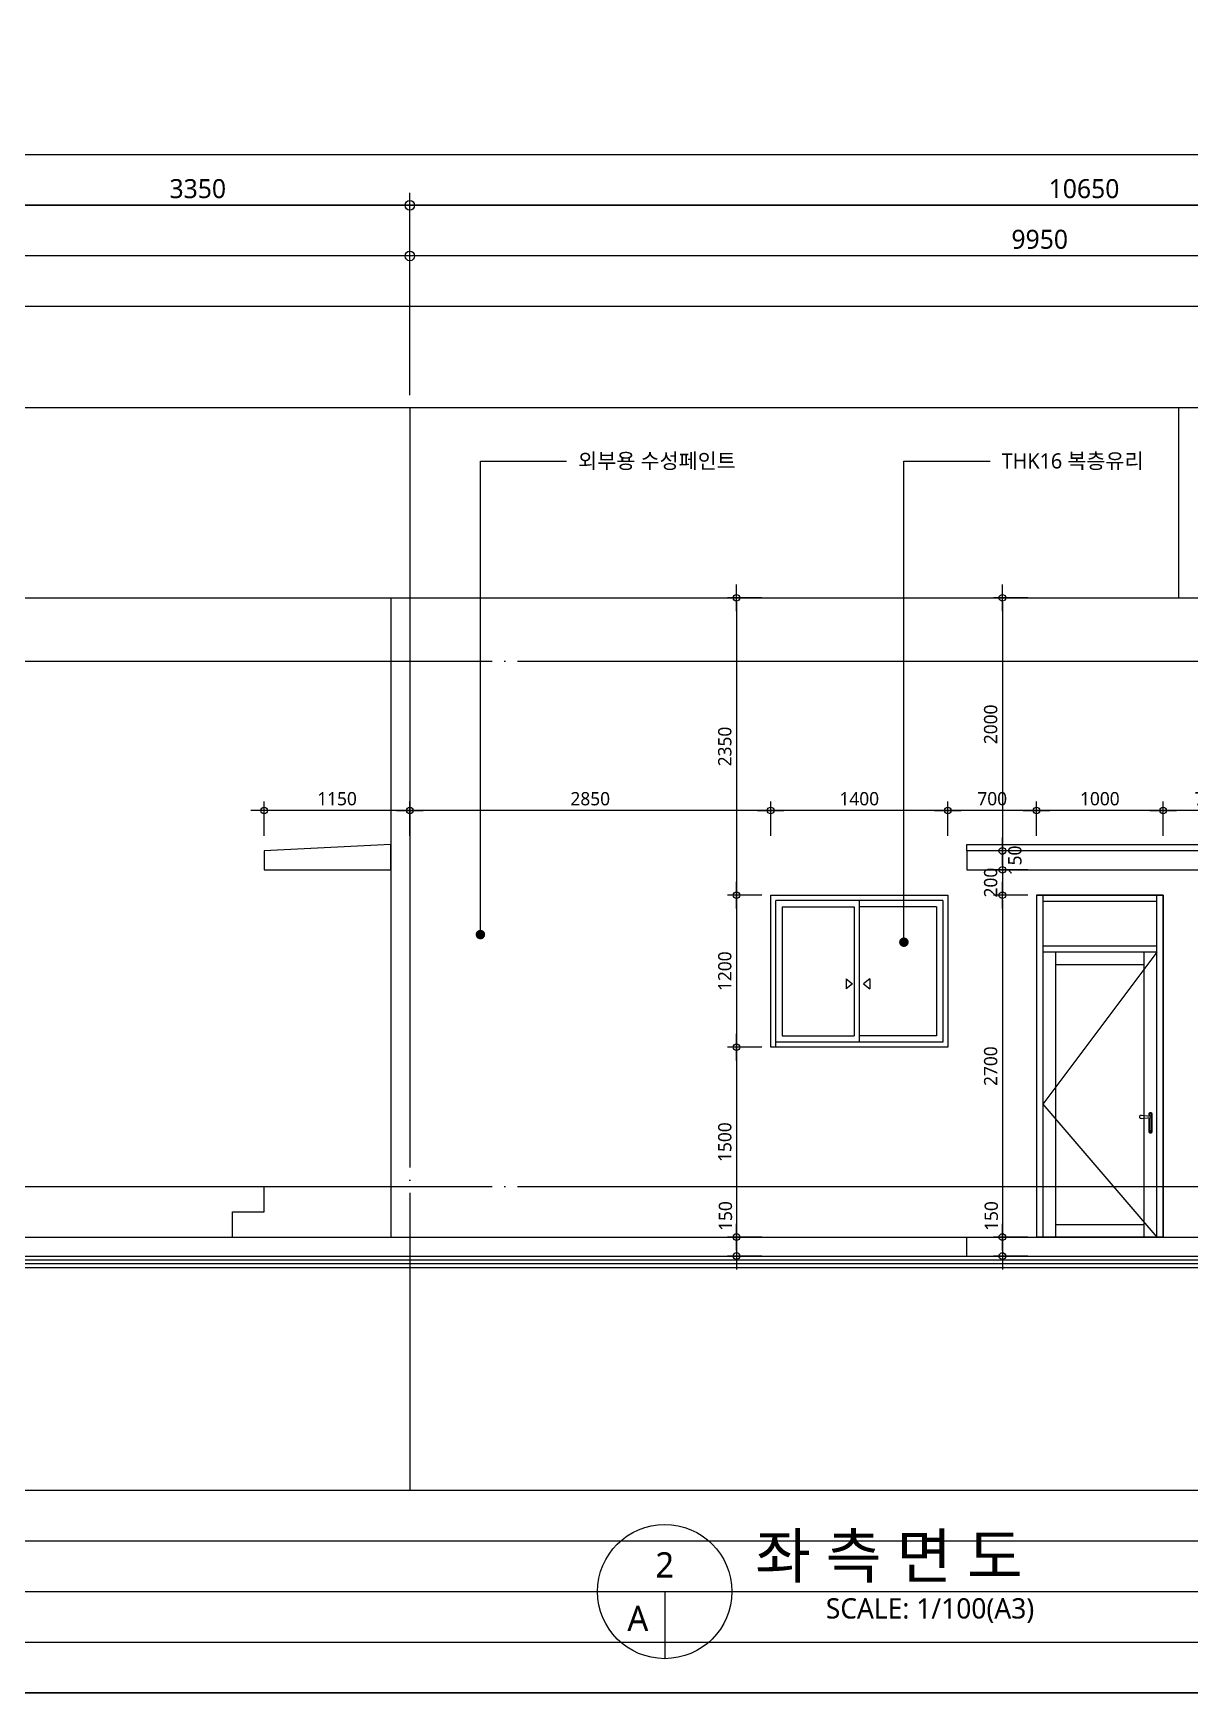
# Model space of a CAD drawing. Header units: millimetres. Extents: x 184384 to 428726, y 73696 to 101396.
# Drawn here: x 276330 to 285466, y 74296 to 87406 of the extents above; entities that cross this region are included whole.
import ezdxf
from ezdxf.enums import TextEntityAlignment as Align

# ---------------------------------------------------------------- set-up
doc = ezdxf.new("R2010")
doc.units = ezdxf.units.MM
doc.header["$LTSCALE"] = 100
doc.header["$MEASUREMENT"] = 0
doc.header["$PDSIZE"] = -10
doc.linetypes.add('CEN', pattern=[62, 60, -1, 0, -1])
doc.layers.get('0').update_dxf_attribs({"linetype": 'CONTINUOUS'})
doc.layers.get('DEFPOINTS').update_dxf_attribs({"color": 171, "linetype": 'CONTINUOUS'})
for name, color, linetype in [('CEN(ST)', 1, 'CEN'), ('DOOR', 4, 'CONTINUOUS'), ('DOOR 2', 4, 'CONTINUOUS'), ('DOOR-ELE', 252, 'CONTINUOUS'), ('ELE-1', 2, 'CONTINUOUS'), ('ELE-2', 3, 'CONTINUOUS'), ('ELE-3', 4, 'CONTINUOUS'), ('ELE-5', 5, 'CONTINUOUS'), ('ELE-6 (251)', 251, 'CONTINUOUS'), ('LED', 7, 'CONTINUOUS'), ('NDIM', 7, 'CONTINUOUS'), ('OPEN', 1, 'CONTINUOUS'), ('SYM', 7, 'CONTINUOUS'), ('TEXT', 3, 'CONTINUOUS'), ('TEXT-기입', 6, 'CONTINUOUS'), ('WIN', 4, 'CONTINUOUS'), ('WIN-G', 252, 'CONTINUOUS')]:
    doc.layers.add(name, color=color, linetype=linetype)
doc.styles.add('CGS', font='cgse', dxfattribs={"bigfont": 'cgs'})
doc.styles.add('나눔바른고딕', font='NanumBarunGothic.ttf')
doc.dimstyles.new('NDIM 1200', dxfattribs={"dimscale": 500, "dimtxt": 3, "dimasz": 1, "dimexe": 2, "dimexo": 2, "dimgap": 1, "dimtad": 1, "dimdec": 0, "dimdsep": 46, "dimtxsty": 'CGS', "dimblk": 'DOT0', "dimcen": 1, "dimdle": 8, "dimclrd": 2, "dimclre": 2, "dimclrt": 2, "dimadec": 0, "dimazin": 0, "dimtfac": 1, "dimtdec": 0, "dimtix": 1, "dimtmove": 2, "dimatfit": 3, "dimldrblk": 'DOT0', "dimfxl": 1, "dimtolj": 1, "dimtzin": 0, "dimlwd": -1, "dimlwe": -1, "dimarcsym": 0})

# ---------------------------------------------------------------- blocks, each defined once
blk = doc.blocks.new('DOT0')
blk.add_line((-3, 0), (3, 0))
at = {"color": 6}
blk.add_circle((0, 0), 0.75, dxfattribs=at)
blk = doc.blocks.new('*D92')
at = {"layer": 'DEFPOINTS', "color": 0, "ltscale": 0.4, "transparency": 16777216}
for p in [(279305, 86046), (279305, 84446), (289955, 84446)]:
    blk.add_point(p, dxfattribs=at)
at = {"layer": 'NDIM', "ltscale": 0.4, "transparency": 16777216}
for p, q in [((279305, 84546), (279305, 86146)), ((289955, 84546), (289955, 86146)), ((289905, 86046), (279355, 86046))]:
    blk.add_line(p, q, dxfattribs=at)
at = {"layer": 'NDIM', "ltscale": 0.4, "transparency": 16777216, "xscale": 50, "yscale": 50, "zscale": 50, "rotation": 180}
blk.add_blockref('DOT0', (279305, 86046), dxfattribs=at)
at = {"layer": 'NDIM', "ltscale": 0.4, "transparency": 16777216, "xscale": 50, "yscale": 50, "zscale": 50}
blk.add_blockref('DOT0', (289955, 86046), dxfattribs=at)
at = {"layer": 'NDIM', "ltscale": 0.4, "transparency": 16777216, "insert": (284630, 86177), "char_height": 150, "attachment_point": 5, "style": '나눔바른고딕'}
blk.add_mtext('\\A1;10650', dxfattribs=at)
blk = doc.blocks.new('A$C5B470B9A')
at = {"layer": 'WIN'}
for p, q in [((0, 1200), (1400, 1200)), ((0, 0), (0, 1200)), ((1400, 1200), (1400, 0)), ((1360, 1160), (40, 1160)), ((40, 0), (40, 1160)), ((700, 1160, 1), (700, 40, 1)), ((1360, 1160), (1360, 40)), ((1400, 0), (0, 0)), ((1360, 40), (40, 40))]:
    blk.add_line(p, q, dxfattribs=at)
at = {"layer": 'WIN-G'}
for p, q in [((90, 1110), (90, 90)), ((90, 1110), (660, 1110, 1)), ((660, 1110, 1), (660, 90, 1)), ((1310, 1110), (700, 1110, 1)), ((1310, 1110), (1310, 90)), ((596, 540, 1), (646, 500, 1)), ((596, 540, 1), (596, 460, 1)), ((783, 540, 1), (733, 500, 1)), ((783, 540, 1), (783, 460, 1)), ((646, 500, 1), (596, 460, 1)), ((733, 500, 1), (783, 460, 1)), ((90, 90), (660, 90, 1)), ((1310, 90), (700, 90, 1))]:
    blk.add_line(p, q, dxfattribs=at)
blk = doc.blocks.new('A$C085C0424')
at = {"layer": 'DOOR', "ltscale": 1000}
for p, q in [((0, 2700), (1000, 2700)), ((0, 2700), (0, 0)), ((950, 2650), (50, 2650)), ((1000, 2700), (1000, 0)), ((50, 2300), (950, 2300)), ((950, 2250), (50, 2250)), ((1000, 0), (0, 0))]:
    blk.add_line(p, q, dxfattribs=at)
for points in [[(50, 2700), (50, 0)], [(950, 0), (950, 2700)]]:
    blk.add_lwpolyline(points, dxfattribs=at)
at = {"layer": 'DOOR 2', "color": 8}
for p, q in [((950, 2250), (50, 1050)), ((50, 1050), (950, 0))]:
    blk.add_line(p, q, dxfattribs=at)
at = {"layer": 'DOOR-ELE', "color": 5}
for p, q in [((150, 2250), (150, 0)), ((850, 0), (850, 2250)), ((850, 2150), (150, 2150)), ((825, 962), (900, 956)), ((825, 938), (900, 944)), ((887, 973), (887, 957)), ((887, 943), (887, 832)), ((892, 973), (892, 957)), ((892, 943), (892, 832)), ((905, 981), (895, 981)), ((905, 976), (895, 976)), ((908, 832), (908, 973)), ((913, 832), (913, 973)), ((895, 829), (905, 829)), ((895, 824), (905, 824)), ((150, 100), (850, 100))]:
    blk.add_line(p, q, dxfattribs=at)
for radius in [5, 3]:
    blk.add_circle((900, 838), radius, dxfattribs=at)
for centre, radius, start, end in [((824, 950), 12, 85.4426, 274.5574), ((895, 973), 8, 90, 180), ((895, 973), 3, 90, 180), ((900, 950), 6, 270, 90), ((905, 973), 8, 0, 90), ((905, 973), 3, 0, 90), ((895, 832), 8, 180, 270), ((895, 832), 3, 180, 270), ((905, 832), 3, 270, 0), ((905, 832), 8, 270, 0)]:
    blk.add_arc(centre, radius, start, end, dxfattribs=at)
at = {"layer": 'ELE-3', "ltscale": 1000}
blk.add_lwpolyline([(1000, 2700), (0, 2700), (0, 0), (1000, 0)], close=True, dxfattribs=at)
at = {"layer": 'OPEN', "ltscale": 1000}
blk.add_lwpolyline([(950, 2250), (50, 1050), (950, 0)], dxfattribs=at)
blk = doc.blocks.new('*D118')
at = {"layer": 'DEFPOINTS', "color": 0, "ltscale": 0.4, "transparency": 16777216}
for p in [(282155, 80596), (281885, 79396), (282155, 79396)]:
    blk.add_point(p, dxfattribs=at)
at = {"layer": 'NDIM', "ltscale": 0.4, "transparency": 16777216}
for p, q in [((282085, 80596), (281815, 80596)), ((281885, 80561), (281885, 79431)), ((282085, 79396), (281815, 79396))]:
    blk.add_line(p, q, dxfattribs=at)
at = {"layer": 'NDIM', "ltscale": 0.4, "transparency": 16777216, "xscale": 35, "yscale": 35, "zscale": 35}
for p, rotation in [((281885, 80596), 90), ((281885, 79396), 270)]:
    blk.add_blockref('DOT0', p, dxfattribs=dict(at, rotation=rotation))
at = {"layer": 'NDIM', "ltscale": 0.4, "transparency": 16777216, "insert": (281793, 79996), "char_height": 105, "attachment_point": 5, "rotation": 90, "style": '나눔바른고딕'}
blk.add_mtext('\\A1;1200', dxfattribs=at)
blk = doc.blocks.new('*D119')
at = {"layer": 'DEFPOINTS', "color": 0, "ltscale": 0.4, "transparency": 16777216}
for p in [(282155, 82946), (281885, 80596), (282155, 80596)]:
    blk.add_point(p, dxfattribs=at)
at = {"layer": 'NDIM', "ltscale": 0.4, "transparency": 16777216}
for p, q in [((282085, 82946), (281815, 82946)), ((281885, 82911), (281885, 80631)), ((282085, 80596), (281815, 80596))]:
    blk.add_line(p, q, dxfattribs=at)
at = {"layer": 'NDIM', "ltscale": 0.4, "transparency": 16777216, "xscale": 35, "yscale": 35, "zscale": 35}
for p, rotation in [((281885, 82946), 90), ((281885, 80596), 270)]:
    blk.add_blockref('DOT0', p, dxfattribs=dict(at, rotation=rotation))
at = {"layer": 'NDIM', "ltscale": 0.4, "transparency": 16777216, "insert": (281793, 81771), "char_height": 105, "attachment_point": 5, "rotation": 90, "style": '나눔바른고딕'}
blk.add_mtext('\\A1;2350', dxfattribs=at)
blk = doc.blocks.new('*D120')
at = {"layer": 'DEFPOINTS', "color": 0, "ltscale": 0.4, "transparency": 16777216}
for p in [(282155, 79396), (281885, 77896), (282155, 77896)]:
    blk.add_point(p, dxfattribs=at)
at = {"layer": 'NDIM', "ltscale": 0.4, "transparency": 16777216}
for p, q in [((282085, 79396), (281815, 79396)), ((281885, 79361), (281885, 77931)), ((282085, 77896), (281815, 77896))]:
    blk.add_line(p, q, dxfattribs=at)
at = {"layer": 'NDIM', "ltscale": 0.4, "transparency": 16777216, "xscale": 35, "yscale": 35, "zscale": 35}
for p, rotation in [((281885, 79396), 90), ((281885, 77896), 270)]:
    blk.add_blockref('DOT0', p, dxfattribs=dict(at, rotation=rotation))
at = {"layer": 'NDIM', "ltscale": 0.4, "transparency": 16777216, "insert": (281793, 78646), "char_height": 105, "attachment_point": 5, "rotation": 90, "style": '나눔바른고딕'}
blk.add_mtext('\\A1;1500', dxfattribs=at)
blk = doc.blocks.new('*D117')
at = {"layer": 'DEFPOINTS', "color": 0, "ltscale": 0.4, "transparency": 16777216}
for p in [(282155, 77896), (281885, 77746), (282155, 77746)]:
    blk.add_point(p, dxfattribs=at)
at = {"layer": 'NDIM', "ltscale": 0.4, "transparency": 16777216}
for p, q in [((282085, 77896), (281815, 77896)), ((282085, 77746), (281815, 77746)), ((281885, 77861), (281885, 77781))]:
    blk.add_line(p, q, dxfattribs=at)
at = {"layer": 'NDIM', "ltscale": 0.4, "transparency": 16777216, "xscale": 35, "yscale": 35, "zscale": 35}
for p, rotation in [((281885, 77896), 90), ((281885, 77746), 270)]:
    blk.add_blockref('DOT0', p, dxfattribs=dict(at, rotation=rotation))
at = {"layer": 'NDIM', "ltscale": 0.4, "transparency": 16777216, "insert": (281798, 78062), "char_height": 105, "attachment_point": 5, "rotation": 90, "style": '나눔바른고딕'}
blk.add_mtext('\\A1;150', dxfattribs=at)
blk = doc.blocks.new('*D121')
at = {"layer": 'DEFPOINTS', "color": 0, "ltscale": 0.4, "transparency": 16777216}
for p in [(282155, 81266), (282155, 80996), (283555, 80996)]:
    blk.add_point(p, dxfattribs=at)
at = {"layer": 'NDIM', "ltscale": 0.4, "transparency": 16777216}
for p, q in [((282155, 81066), (282155, 81336)), ((283555, 81066), (283555, 81336)), ((283520, 81266), (282190, 81266))]:
    blk.add_line(p, q, dxfattribs=at)
at = {"layer": 'NDIM', "ltscale": 0.4, "transparency": 16777216, "xscale": 35, "yscale": 35, "zscale": 35, "rotation": 180}
blk.add_blockref('DOT0', (282155, 81266), dxfattribs=at)
at = {"layer": 'NDIM', "ltscale": 0.4, "transparency": 16777216, "xscale": 35, "yscale": 35, "zscale": 35}
blk.add_blockref('DOT0', (283555, 81266), dxfattribs=at)
at = {"layer": 'NDIM', "ltscale": 0.4, "transparency": 16777216, "insert": (282855, 81358), "char_height": 105, "attachment_point": 5, "style": '나눔바른고딕'}
blk.add_mtext('\\A1;1400', dxfattribs=at)
blk = doc.blocks.new('*D122')
at = {"layer": 'DEFPOINTS', "color": 0, "ltscale": 0.4, "transparency": 16777216}
for p in [(279305, 81266), (279305, 80996), (282155, 80996)]:
    blk.add_point(p, dxfattribs=at)
at = {"layer": 'NDIM', "ltscale": 0.4, "transparency": 16777216}
for p, q in [((279305, 81066), (279305, 81336)), ((282155, 81066), (282155, 81336)), ((282120, 81266), (279340, 81266))]:
    blk.add_line(p, q, dxfattribs=at)
at = {"layer": 'NDIM', "ltscale": 0.4, "transparency": 16777216, "xscale": 35, "yscale": 35, "zscale": 35, "rotation": 180}
blk.add_blockref('DOT0', (279305, 81266), dxfattribs=at)
at = {"layer": 'NDIM', "ltscale": 0.4, "transparency": 16777216, "xscale": 35, "yscale": 35, "zscale": 35}
blk.add_blockref('DOT0', (282155, 81266), dxfattribs=at)
at = {"layer": 'NDIM', "ltscale": 0.4, "transparency": 16777216, "insert": (280730, 81358), "char_height": 105, "attachment_point": 5, "style": '나눔바른고딕'}
blk.add_mtext('\\A1;2850', dxfattribs=at)
blk = doc.blocks.new('*D123')
at = {"layer": 'DEFPOINTS', "color": 0, "ltscale": 0.4, "transparency": 16777216}
for p in [(283555, 81266), (283555, 80996), (284255, 80996)]:
    blk.add_point(p, dxfattribs=at)
at = {"layer": 'NDIM', "ltscale": 0.4, "transparency": 16777216}
for p, q in [((283555, 81066), (283555, 81336)), ((284255, 81066), (284255, 81336)), ((284220, 81266), (283590, 81266))]:
    blk.add_line(p, q, dxfattribs=at)
at = {"layer": 'NDIM', "ltscale": 0.4, "transparency": 16777216, "xscale": 35, "yscale": 35, "zscale": 35, "rotation": 180}
blk.add_blockref('DOT0', (283555, 81266), dxfattribs=at)
at = {"layer": 'NDIM', "ltscale": 0.4, "transparency": 16777216, "xscale": 35, "yscale": 35, "zscale": 35}
blk.add_blockref('DOT0', (284255, 81266), dxfattribs=at)
at = {"layer": 'NDIM', "ltscale": 0.4, "transparency": 16777216, "insert": (283905, 81358), "char_height": 105, "attachment_point": 5, "style": '나눔바른고딕'}
blk.add_mtext('\\A1;700', dxfattribs=at)
blk = doc.blocks.new('*D124')
at = {"layer": 'DEFPOINTS', "color": 0, "ltscale": 0.4, "transparency": 16777216}
for p in [(284255, 81266), (284255, 80996), (285255, 80996)]:
    blk.add_point(p, dxfattribs=at)
at = {"layer": 'NDIM', "ltscale": 0.4, "transparency": 16777216}
for p, q in [((284255, 81066), (284255, 81336)), ((285255, 81066), (285255, 81336)), ((285220, 81266), (284290, 81266))]:
    blk.add_line(p, q, dxfattribs=at)
at = {"layer": 'NDIM', "ltscale": 0.4, "transparency": 16777216, "xscale": 35, "yscale": 35, "zscale": 35, "rotation": 180}
blk.add_blockref('DOT0', (284255, 81266), dxfattribs=at)
at = {"layer": 'NDIM', "ltscale": 0.4, "transparency": 16777216, "xscale": 35, "yscale": 35, "zscale": 35}
blk.add_blockref('DOT0', (285255, 81266), dxfattribs=at)
at = {"layer": 'NDIM', "ltscale": 0.4, "transparency": 16777216, "insert": (284755, 81358), "char_height": 105, "attachment_point": 5, "style": '나눔바른고딕'}
blk.add_mtext('\\A1;1000', dxfattribs=at)
blk = doc.blocks.new('*D125')
at = {"layer": 'DEFPOINTS', "color": 0, "ltscale": 0.4, "transparency": 16777216}
for p in [(285255, 81266), (285255, 80996), (285985, 80996)]:
    blk.add_point(p, dxfattribs=at)
at = {"layer": 'NDIM', "ltscale": 0.4, "transparency": 16777216}
for p, q in [((285255, 81066), (285255, 81336)), ((285985, 81066), (285985, 81336)), ((285950, 81266), (285290, 81266))]:
    blk.add_line(p, q, dxfattribs=at)
at = {"layer": 'NDIM', "ltscale": 0.4, "transparency": 16777216, "xscale": 35, "yscale": 35, "zscale": 35, "rotation": 180}
blk.add_blockref('DOT0', (285255, 81266), dxfattribs=at)
at = {"layer": 'NDIM', "ltscale": 0.4, "transparency": 16777216, "xscale": 35, "yscale": 35, "zscale": 35}
blk.add_blockref('DOT0', (285985, 81266), dxfattribs=at)
at = {"layer": 'NDIM', "ltscale": 0.4, "transparency": 16777216, "insert": (285620, 81358), "char_height": 105, "attachment_point": 5, "style": '나눔바른고딕'}
blk.add_mtext('\\A1;730', dxfattribs=at)
blk = doc.blocks.new('*D128')
at = {"layer": 'DEFPOINTS', "color": 0, "ltscale": 0.4, "transparency": 16777216}
for p in [(284255, 80596), (283985, 77896), (284255, 77896)]:
    blk.add_point(p, dxfattribs=at)
at = {"layer": 'NDIM', "ltscale": 0.4, "transparency": 16777216}
for p, q in [((284185, 80596), (283915, 80596)), ((283985, 80561), (283985, 77931)), ((284185, 77896), (283915, 77896))]:
    blk.add_line(p, q, dxfattribs=at)
at = {"layer": 'NDIM', "ltscale": 0.4, "transparency": 16777216, "xscale": 35, "yscale": 35, "zscale": 35}
for p, rotation in [((283985, 80596), 90), ((283985, 77896), 270)]:
    blk.add_blockref('DOT0', p, dxfattribs=dict(at, rotation=rotation))
at = {"layer": 'NDIM', "ltscale": 0.4, "transparency": 16777216, "insert": (283893, 79246), "char_height": 105, "attachment_point": 5, "rotation": 90, "style": '나눔바른고딕'}
blk.add_mtext('\\A1;2700', dxfattribs=at)
blk = doc.blocks.new('*D129')
at = {"layer": 'DEFPOINTS', "color": 0, "ltscale": 0.4, "transparency": 16777216}
for p in [(284255, 80796), (283985, 80596), (284255, 80596)]:
    blk.add_point(p, dxfattribs=at)
at = {"layer": 'NDIM', "ltscale": 0.4, "transparency": 16777216}
for p, q in [((284185, 80796), (283915, 80796)), ((283985, 80831), (283985, 80866)), ((283985, 80796), (283985, 80596)), ((284185, 80596), (283915, 80596)), ((283985, 80561), (283985, 80526))]:
    blk.add_line(p, q, dxfattribs=at)
at = {"layer": 'NDIM', "ltscale": 0.4, "transparency": 16777216, "xscale": 35, "yscale": 35, "zscale": 35}
for p, rotation in [((283985, 80796), 270), ((283985, 80596), 90)]:
    blk.add_blockref('DOT0', p, dxfattribs=dict(at, rotation=rotation))
at = {"layer": 'NDIM', "ltscale": 0.4, "transparency": 16777216, "insert": (283893, 80696), "char_height": 105, "attachment_point": 5, "rotation": 90, "style": '나눔바른고딕'}
blk.add_mtext('\\A1;200', dxfattribs=at)
blk = doc.blocks.new('*D130')
at = {"layer": 'DEFPOINTS', "color": 0, "ltscale": 0.4, "transparency": 16777216}
for p in [(284255, 77896), (283985, 77746), (284255, 77746)]:
    blk.add_point(p, dxfattribs=at)
at = {"layer": 'NDIM', "ltscale": 0.4, "transparency": 16777216}
for p, q in [((284185, 77896), (283915, 77896)), ((284185, 77746), (283915, 77746)), ((283985, 77861), (283985, 77781))]:
    blk.add_line(p, q, dxfattribs=at)
at = {"layer": 'NDIM', "ltscale": 0.4, "transparency": 16777216, "xscale": 35, "yscale": 35, "zscale": 35}
for p, rotation in [((283985, 77896), 90), ((283985, 77746), 270)]:
    blk.add_blockref('DOT0', p, dxfattribs=dict(at, rotation=rotation))
at = {"layer": 'NDIM', "ltscale": 0.4, "transparency": 16777216, "insert": (283898, 78062), "char_height": 105, "attachment_point": 5, "rotation": 90, "style": '나눔바른고딕'}
blk.add_mtext('\\A1;150', dxfattribs=at)
blk = doc.blocks.new('*D320')
at = {"layer": 'DEFPOINTS', "color": 0, "ltscale": 0.4, "transparency": 16777216}
for p in [(279305, 85646), (279305, 84446), (289255, 84446)]:
    blk.add_point(p, dxfattribs=at)
at = {"layer": 'NDIM', "ltscale": 0.4, "transparency": 16777216}
for p, q in [((279305, 84546), (279305, 85746)), ((289255, 84546), (289255, 85746)), ((289205, 85646), (279355, 85646))]:
    blk.add_line(p, q, dxfattribs=at)
at = {"layer": 'NDIM', "ltscale": 0.4, "transparency": 16777216, "xscale": 50, "yscale": 50, "zscale": 50, "rotation": 180}
blk.add_blockref('DOT0', (279305, 85646), dxfattribs=at)
at = {"layer": 'NDIM', "ltscale": 0.4, "transparency": 16777216, "xscale": 50, "yscale": 50, "zscale": 50}
blk.add_blockref('DOT0', (289255, 85646), dxfattribs=at)
at = {"layer": 'NDIM', "ltscale": 0.4, "transparency": 16777216, "insert": (284280, 85777), "char_height": 150, "attachment_point": 5, "style": '나눔바른고딕'}
blk.add_mtext('\\A1;9950', dxfattribs=at)
blk = doc.blocks.new('*D321')
at = {"layer": 'DEFPOINTS', "color": 0, "ltscale": 0.4, "transparency": 16777216}
for p in [(278155, 81266), (278155, 80996), (279305, 80996)]:
    blk.add_point(p, dxfattribs=at)
at = {"layer": 'NDIM', "ltscale": 0.4, "transparency": 16777216}
for p, q in [((278155, 81066), (278155, 81336)), ((279305, 81066), (279305, 81336)), ((279270, 81266), (278190, 81266))]:
    blk.add_line(p, q, dxfattribs=at)
at = {"layer": 'NDIM', "ltscale": 0.4, "transparency": 16777216, "xscale": 35, "yscale": 35, "zscale": 35, "rotation": 180}
blk.add_blockref('DOT0', (278155, 81266), dxfattribs=at)
at = {"layer": 'NDIM', "ltscale": 0.4, "transparency": 16777216, "xscale": 35, "yscale": 35, "zscale": 35}
blk.add_blockref('DOT0', (279305, 81266), dxfattribs=at)
at = {"layer": 'NDIM', "ltscale": 0.4, "transparency": 16777216, "insert": (278730, 81358), "char_height": 105, "attachment_point": 5, "style": '나눔바른고딕'}
blk.add_mtext('\\A1;1150', dxfattribs=at)
blk = doc.blocks.new('*D328')
at = {"layer": 'DEFPOINTS', "color": 0, "ltscale": 0.4, "transparency": 16777216}
for p in [(284255, 80946), (283985, 80796), (284255, 80796)]:
    blk.add_point(p, dxfattribs=at)
at = {"layer": 'NDIM', "ltscale": 0.4, "transparency": 16777216}
for p, q in [((284185, 80946), (283915, 80946)), ((283985, 80911), (283985, 80831)), ((284185, 80796), (283915, 80796))]:
    blk.add_line(p, q, dxfattribs=at)
at = {"layer": 'NDIM', "ltscale": 0.4, "transparency": 16777216, "xscale": 35, "yscale": 35, "zscale": 35}
for p, rotation in [((283985, 80946), 90), ((283985, 80796), 270)]:
    blk.add_blockref('DOT0', p, dxfattribs=dict(at, rotation=rotation))
at = {"layer": 'NDIM', "ltscale": 0.4, "transparency": 16777216, "insert": (284084, 80871), "char_height": 105, "attachment_point": 5, "rotation": 90, "style": '나눔바른고딕'}
blk.add_mtext('\\A1;150', dxfattribs=at)
blk = doc.blocks.new('*D329')
at = {"layer": 'DEFPOINTS', "color": 0, "ltscale": 0.4, "transparency": 16777216}
for p in [(284255, 82946), (283985, 80946), (284255, 80946)]:
    blk.add_point(p, dxfattribs=at)
at = {"layer": 'NDIM', "ltscale": 0.4, "transparency": 16777216}
for p, q in [((284185, 82946), (283915, 82946)), ((283985, 82911), (283985, 80981)), ((284185, 80946), (283915, 80946))]:
    blk.add_line(p, q, dxfattribs=at)
at = {"layer": 'NDIM', "ltscale": 0.4, "transparency": 16777216, "xscale": 35, "yscale": 35, "zscale": 35}
for p, rotation in [((283985, 82946), 90), ((283985, 80946), 270)]:
    blk.add_blockref('DOT0', p, dxfattribs=dict(at, rotation=rotation))
at = {"layer": 'NDIM', "ltscale": 0.4, "transparency": 16777216, "insert": (283893, 81946), "char_height": 105, "attachment_point": 5, "rotation": 90, "style": '나눔바른고딕'}
blk.add_mtext('\\A1;2000', dxfattribs=at)
blk = doc.blocks.new('*D331')
at = {"layer": 'DEFPOINTS', "color": 0, "ltscale": 0.4, "transparency": 16777216}
for p in [(275955, 86046), (275955, 84446), (279305, 84446)]:
    blk.add_point(p, dxfattribs=at)
at = {"layer": 'NDIM', "ltscale": 0.4, "transparency": 16777216}
for p, q in [((275955, 84546), (275955, 86146)), ((279305, 84546), (279305, 86146)), ((279255, 86046), (276005, 86046))]:
    blk.add_line(p, q, dxfattribs=at)
at = {"layer": 'NDIM', "ltscale": 0.4, "transparency": 16777216, "xscale": 50, "yscale": 50, "zscale": 50, "rotation": 180}
blk.add_blockref('DOT0', (275955, 86046), dxfattribs=at)
at = {"layer": 'NDIM', "ltscale": 0.4, "transparency": 16777216, "xscale": 50, "yscale": 50, "zscale": 50}
blk.add_blockref('DOT0', (279305, 86046), dxfattribs=at)
at = {"layer": 'NDIM', "ltscale": 0.4, "transparency": 16777216, "insert": (277630, 86177), "char_height": 150, "attachment_point": 5, "style": '나눔바른고딕'}
blk.add_mtext('\\A1;3350', dxfattribs=at)

msp = doc.modelspace()

# ---------------------------------------------------------------- linework, layer by layer
at = {"ltscale": 1000}
for points in [[(273955.1, 77745.8), (289355.1, 77745.8), (289355.1, 77625.8), (289655.1, 77625.8), (289655.1, 77505.8), (289955.1, 77505.8), (289955.1, 77395.8), (295855.1, 77395.8)], [(273955.1, 77715.8), (289325.1, 77715.8), (289325.1, 77595.8), (289625.1, 77595.8), (289625.1, 77475.8), (289925.1, 77475.8), (289925.1, 77365.8), (295855.1, 77365.8)], [(273955.1, 77685.8), (289295.1, 77685.8), (289295.1, 77565.8), (289595.1, 77565.8), (289595.1, 77445.8), (289895.1, 77445.8), (289895.1, 77335.8), (295855.1, 77335.8)], [(273955.1, 77655.8), (289265.1, 77655.8), (289265.1, 77535.8), (289565.1, 77535.8), (289565.1, 77415.8), (289865.1, 77415.8), (289865.1, 77305.8), (295855.1, 77305.8)]]:
    msp.add_lwpolyline(points, dxfattribs=at)
at = {"layer": 'CEN(ST)'}
for points in [[(279305.1, 84445.8), (279305.1, 75895.8)], [(273955.1, 82945.8), (295855.1, 82945.8)], [(273955.1, 82445.8), (295855.1, 82445.8)], [(273955.1, 78295.8), (295855.1, 78295.8)], [(273955.1, 77895.8), (295855.1, 77895.8)], [(273955.1, 77745.8), (295855.1, 77745.8)]]:
    msp.add_lwpolyline(points, dxfattribs=at)
at = {"layer": 'DEFPOINTS'}
msp.add_lwpolyline([(301168.1, 74295.8), (266868.1, 74295.8), (266868.1, 100795.8), (301168.1, 100795.8)], close=True, dxfattribs=at)
at = {"layer": 'DEFPOINTS', "ltscale": 1000}
for points in [[(271955.1, 74295.8), (297855.1, 74295.8), (297855.1, 86445.8), (271955.1, 86445.8)], [(272355.1, 74695.8), (297455.1, 74695.8), (297455.1, 86045.8), (272355.1, 86045.8)], [(272755.1, 75095.8), (297055.1, 75095.8), (297055.1, 85645.8), (272755.1, 85645.8)], [(273155.1, 75495.8), (296655.1, 75495.8), (296655.1, 85245.8), (273155.1, 85245.8)], [(273955.1, 75895.8), (295855.1, 75895.8), (295855.1, 84445.8), (273955.1, 84445.8)]]:
    msp.add_lwpolyline(points, close=True, dxfattribs=at)
at = {"layer": 'ELE-1', "ltscale": 1000}
for points in [[(279155.1, 82945.8), (279155.1, 77895.8)], [(279155.1, 82945.8), (290090.2, 82945.8)]]:
    msp.add_lwpolyline(points, dxfattribs=at)
at = {"layer": 'ELE-2', "ltscale": 1000}
for points in [[(279155.1, 80995.8), (278155.1, 80945.8), (278155.1, 80795.8), (279155.1, 80795.8)], [(290955.1, 80945.8), (283705.1, 80945.8), (283705.1, 80795.8), (290955.1, 80795.8)]]:
    msp.add_lwpolyline(points, close=True, dxfattribs=at)
for points in [[(277905.1, 77895.8), (277905.1, 78095.8), (278155.1, 78095.8), (278155.1, 78295.8), (279155.1, 78295.8)], [(275105.1, 77895.8), (279155.1, 77895.8)], [(283705.1, 77745.8), (283705.1, 77895.8), (289055.1, 77895.8), (289055.1, 77745.8)]]:
    msp.add_lwpolyline(points, dxfattribs=at)
at = {"layer": 'ELE-5', "ltscale": 1000}
msp.add_lwpolyline([(283705.1, 80945.8), (283705.1, 80995.8), (290105.1, 80995.8), (290955.1, 80945.8)], dxfattribs=at)
at = {"layer": 'ELE-6 (251)', "ltscale": 1000}
msp.add_line((285377, 84445.8), (285377, 82945.8), dxfattribs=at)
msp.add_lwpolyline([(279155.1, 77895.8), (283705.1, 77895.8)], dxfattribs=at)
at = {"layer": 'LED', "ltscale": 1000}
for points in [[(279862.5, 80285.4), (279862.5, 84025.3), (280542.7, 84025.3)], [(283207.2, 80225.4), (283207.2, 84025.3), (283887.4, 84025.3)]]:
    msp.add_lwpolyline(points, dxfattribs=at)
at = {"layer": 'LED', "const_width": 37.5}
for points in [[(279862.5, 80304.1, -1), (279862.5, 80266.6, -1)], [(283207.2, 80244.1, -1), (283207.2, 80206.6, -1)]]:
    msp.add_lwpolyline(points, format="xyb", close=True, dxfattribs=at)
at = {"layer": 'SYM'}
for p, q in [((280787.8, 75095.8), (284422.3, 75095.8)), ((281318.1, 75095.8), (281318.1, 74565.5))]:
    msp.add_line(p, q, dxfattribs=at)
msp.add_circle((281318.1, 75095.8), 530.3, dxfattribs=at)

# ---------------------------------------------------------------- block references
at = {"ltscale": 1000}
for name, p in [('A$C5B470B9A', (282155.1, 79395.8)), ('A$C085C0424', (284255.1, 77895.8))]:
    msp.add_blockref(name, p, dxfattribs=at)

# ---------------------------------------------------------------- texts
at = {"layer": 'TEXT', "style": '나눔바른고딕'}
msp.add_text('좌 측 면 도', height=350, dxfattribs=at).set_placement((284145.1, 75201.9), align=Align.RIGHT)
for s, p in [('2', (281318.1, 75307.9)), ('A', (281106, 74883.7))]:
    msp.add_text(s, height=200, dxfattribs=at).set_placement(p, align=Align.MIDDLE)
msp.add_text('SCALE: 1/100(A3)', height=160, dxfattribs=at).set_placement((284236.8, 75042.8), align=Align.TOP_RIGHT)
at = {"layer": 'TEXT-기입', "style": '나눔바른고딕'}
for s, p in [('외부용 수성페인트', (280634.5, 84027)), ('THK16 복층유리', (283979.3, 84027))]:
    msp.add_text(s, height=120, dxfattribs=at).set_placement(p, align=Align.MIDDLE_LEFT)

# ---------------------------------------------------------------- dimensions: what is measured, and where the dimension line sits
at = {"layer": 'NDIM', "ltscale": 0.4}
for base, p1, p2, angle, override, picture, middle in [((275955.1, 86045.8), (279305.1, 84445.8), (275955.1, 84445.8), 180, {"dimscale": 50, "dimtxsty": '나눔바른고딕', "dimclrd": 256, "dimclre": 256, "dimclrt": 256}, '*D331', (277630.1, 86177.4)), ((279305.1, 86045.8), (289955.1, 84445.8), (279305.1, 84445.8), 180, {"dimscale": 50, "dimtxsty": '나눔바른고딕', "dimclrd": 256, "dimclre": 256, "dimclrt": 256}, '*D92', (284630.1, 86177.4)), ((279305.1, 85645.8), (289255.1, 84445.8), (279305.1, 84445.8), 180, {"dimscale": 50, "dimtxsty": '나눔바른고딕', "dimclrd": 256, "dimclre": 256, "dimclrt": 256}, '*D320', (284280.1, 85777.4)), ((281885.1, 80595.8), (282155.1, 82945.8), (282155.1, 80595.8), 270, {"dimscale": 35, "dimtxsty": '나눔바른고딕', "dimclrd": 256, "dimclre": 256, "dimclrt": 256}, '*D119', (281793, 81770.8)), ((283985.1, 80945.8), (284255.1, 82945.8), (284255.1, 80945.8), 270, {"dimscale": 35, "dimtxsty": '나눔바른고딕', "dimclrd": 256, "dimclre": 256, "dimclrt": 256}, '*D329', (283893, 81945.8)), ((278155.1, 81265.8), (279305.1, 80995.8), (278155.1, 80995.8), 180, {"dimscale": 35, "dimtxsty": '나눔바른고딕', "dimclrd": 256, "dimclre": 256, "dimclrt": 256}, '*D321', (278730.1, 81357.8)), ((279305.1, 81265.8), (282155.1, 80995.8), (279305.1, 80995.8), 180, {"dimscale": 35, "dimtxsty": '나눔바른고딕', "dimclrd": 256, "dimclre": 256, "dimclrt": 256}, '*D122', (280730.1, 81357.8)), ((282155.1, 81265.8), (283555.1, 80995.8), (282155.1, 80995.8), 180, {"dimscale": 35, "dimtxsty": '나눔바른고딕', "dimclrd": 256, "dimclre": 256, "dimclrt": 256}, '*D121', (282855.1, 81357.8)), ((283555.1, 81265.8), (284255.1, 80995.8), (283555.1, 80995.8), 180, {"dimscale": 35, "dimtxsty": '나눔바른고딕', "dimclrd": 256, "dimclre": 256, "dimclrt": 256}, '*D123', (283905.1, 81357.8)), ((284255.1, 81265.8), (285255.1, 80995.8), (284255.1, 80995.8), 180, {"dimscale": 35, "dimtxsty": '나눔바른고딕', "dimclrd": 256, "dimclre": 256, "dimclrt": 256}, '*D124', (284755.1, 81357.8)), ((285255.1, 81265.8), (285985.1, 80995.8), (285255.1, 80995.8), 180, {"dimscale": 35, "dimtxsty": '나눔바른고딕', "dimclrd": 256, "dimclre": 256, "dimclrt": 256}, '*D125', (285620.1, 81357.9)), ((283985.1, 80595.8), (284255.1, 80795.8), (284255.1, 80595.8), 270, {"dimscale": 35, "dimtxsty": '나눔바른고딕', "dimclrd": 256, "dimclre": 256, "dimclrt": 256}, '*D129', (283893, 80695.8)), ((281885.1, 79395.8), (282155.1, 80595.8), (282155.1, 79395.8), 270, {"dimscale": 35, "dimtxsty": '나눔바른고딕', "dimclrd": 256, "dimclre": 256, "dimclrt": 256}, '*D118', (281793, 79995.8)), ((283985.1, 77895.8), (284255.1, 80595.8), (284255.1, 77895.8), 270, {"dimscale": 35, "dimtxsty": '나눔바른고딕', "dimclrd": 256, "dimclre": 256, "dimclrt": 256}, '*D128', (283893, 79245.8)), ((281885.1, 77895.8), (282155.1, 79395.8), (282155.1, 77895.8), 270, {"dimscale": 35, "dimtxsty": '나눔바른고딕', "dimclrd": 256, "dimclre": 256, "dimclrt": 256}, '*D120', (281793, 78645.8))]:
    dim = msp.add_linear_dim(base=base, p1=p1, p2=p2, angle=angle, dimstyle='NDIM 1200', override=override, dxfattribs=at)
    dim.commit()
    dim.dimension.update_dxf_attribs({"geometry": picture, "text_midpoint": middle})
for base, p1, p2, picture, middle in [((283985.1, 80795.8), (284255.1, 80945.8), (284255.1, 80795.8), '*D328', (284083.7, 80870.8)), ((281885.1, 77745.8), (282155.1, 77895.8), (282155.1, 77745.8), '*D117', (281797.6, 78062.3)), ((283985.1, 77745.8), (284255.1, 77895.8), (284255.1, 77745.8), '*D130', (283897.6, 78062.3))]:
    dim = msp.add_linear_dim(base=base, p1=p1, p2=p2, angle=270, dimstyle='NDIM 1200', override={"dimscale": 35, "dimtxsty": '나눔바른고딕', "dimclrd": 256, "dimclre": 256, "dimclrt": 256}, dxfattribs=at)
    dim.commit()
    dim.dimension.update_dxf_attribs({"geometry": picture, "text_midpoint": middle, "dimtype": 160})

doc.saveas('drawing.dxf')
